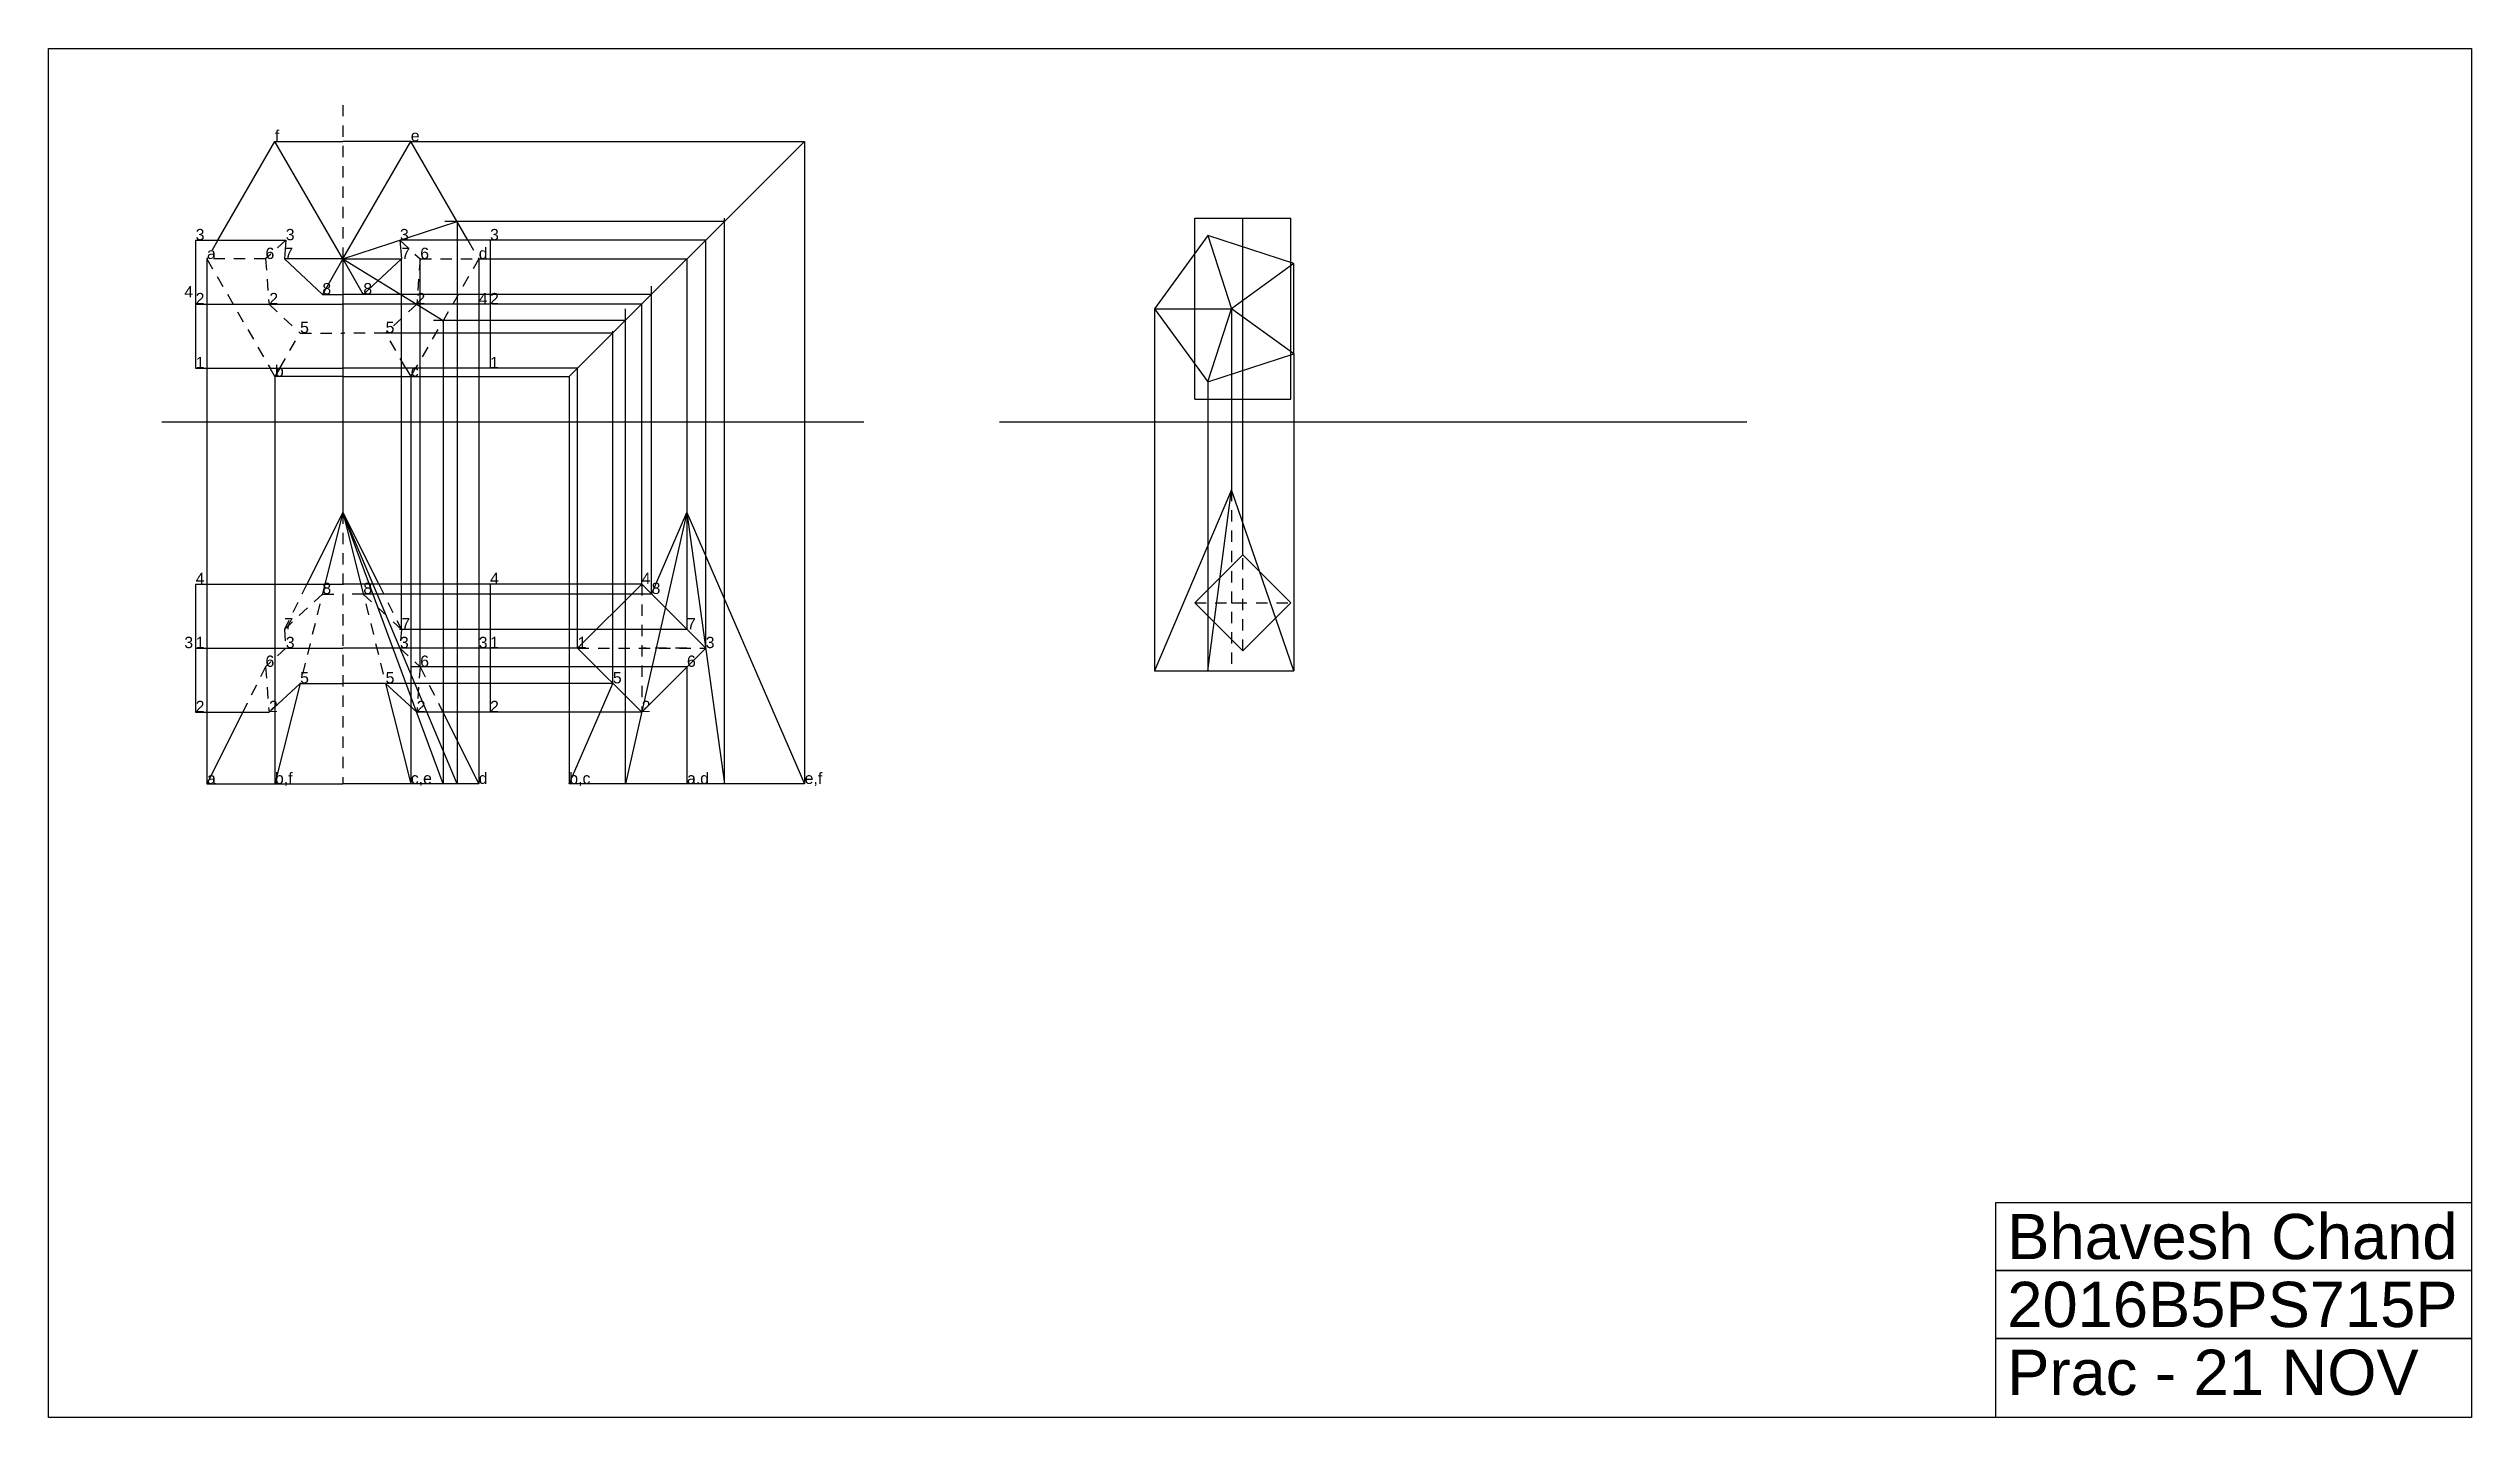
# Model space of a CAD drawing. Header units: inches. Extents: x -14 to 12.8, y -10.4 to 4.8.
import ezdxf

# ---------------------------------------------------------------- set-up
doc = ezdxf.new("R2010")
doc.units = ezdxf.units.IN
doc.header["$MEASUREMENT"] = 0
doc.linetypes.add('CENTER', pattern=[2, 1.25, -0.25, 0.25, -0.25])
doc.linetypes.add('HIDDEN2', pattern=[0.1875, 0.125, -0.0625])
for name, color, linetype in [('CENTER', 5, 'CENTER'), ('GLASS BOX', 2, 'Continuous'), ('HIDDEN', 1, 'HIDDEN2'), ('PROJECTION', 4, 'Continuous')]:
    doc.layers.add(name, color=color, linetype=linetype)
doc.styles.get("Standard").update_dxf_attribs({"font": 'arial.ttf'})

msp = doc.modelspace()

# ---------------------------------------------------------------- linework, layer by layer
for p, q in [((-10.75, 2.424), (-11.5, 3.723)), ((-10.75, 2.424), (-10, 3.723)), ((-1.344, 0.875), (-1.344, 2.875)), ((-1.344, 2.875), (-0.283, 2.875)), ((-1.201, 2.684), (-0.938, 1.875)), ((-0.813, 0.875), (-0.813, 2.875)), ((-0.283, 0.875), (-0.283, 2.875)), ((-12.375, 2.631), (-11.38, 2.631)), ((-12.375, 2.631), (-12.375, 1.217)), ((-11.38, 2.631), (-11.396, 2.424)), ((-10.75, 2.424), (-11.396, 2.424)), ((-11.396, 2.424), (-10.976, 2.033)), ((-10.75, 2.424), (-10.976, 2.033)), ((-10.75, 2.424), (-10.524, 2.033)), ((-10.75, 2.424), (-10.104, 2.424)), ((-10.104, 2.424), (-10.524, 2.033)), ((-9.125, 2.631), (-10.12, 2.631)), ((-10.12, 2.631), (-10.104, 2.424)), ((-9.125, 2.631), (-9.125, 1.217)), ((-0.25, 2.375), (-0.938, 1.875)), ((-12.375, 1.924), (-10.75, 1.924)), ((-10.976, 2.033), (-10.75, 2.033)), ((-10.524, 2.033), (-10.75, 2.033)), ((-9.125, 1.924), (-10.75, 1.924)), ((-1.789, 1.875), (-0.938, 1.875)), ((-1.201, 1.066), (-0.938, 1.875)), ((-0.25, 1.375), (-0.938, 1.875)), ((-12.375, 1.217), (-10.75, 1.217)), ((-11.447, 1.217), (-11.5, 1.125)), ((-9.125, 1.217), (-10.75, 1.217)), ((-10.053, 1.217), (-10, 1.125)), ((-1.344, 0.875), (-0.283, 0.875)), ((-12.75, 0.625), (-5, 0.625)), ((-3.5, 0.625), (4.75, 0.625)), ((-0.938, -0.125), (-1.789, -2.125)), ((-1.201, -2.125), (-0.938, -0.125)), ((-0.25, -2.125), (-0.938, -0.125)), ((-10.75, -0.375), (-11.146, -1.168)), ((-10.75, -0.375), (-10.948, -1.168)), ((-10.75, -0.375), (-10.354, -1.168)), ((-10.75, -0.375), (-10.552, -1.168)), ((-7.342, -1.277), (-6.951, -0.375)), ((-6.951, -0.375), (-5.652, -3.375)), ((-6.951, -0.375), (-6.951, -1.668)), ((-0.813, -0.845), (-1.344, -1.375)), ((-0.283, -1.375), (-0.813, -0.845)), ((-12.375, -1.168), (-10.75, -1.168)), ((-12.375, -1.168), (-12.375, -2.582)), ((-9.125, -1.168), (-10.75, -1.168)), ((-9.125, -1.168), (-9.125, -2.582)), ((-7.451, -1.168), (-8.158, -1.875)), ((-6.744, -1.875), (-7.451, -1.168)), ((-1.344, -1.375), (-0.813, -1.905)), ((-0.813, -1.905), (-0.283, -1.375)), ((-12.375, -1.875), (-10.75, -1.875)), ((-9.125, -1.875), (-10.75, -1.875)), ((-8.158, -1.875), (-7.451, -2.582)), ((-7.451, -2.582), (-6.744, -1.875)), ((-6.951, -2.082), (-6.951, -3.375)), ((-1.789, -2.125), (-0.25, -2.125)), ((-11.222, -2.264), (-11.565, -2.582)), ((-11.222, -2.264), (-11.5, -3.375)), ((-11.222, -2.264), (-10.75, -2.264)), ((-10.278, -2.264), (-10.75, -2.264)), ((-10.278, -2.264), (-10, -3.375)), ((-10.278, -2.264), (-9.935, -2.582)), ((-8.25, -3.375), (-7.769, -2.264)), ((-12.375, -2.582), (-11.565, -2.582)), ((-11.854, -2.582), (-12.25, -3.375)), ((-9.125, -2.582), (-9.935, -2.582)), ((-9.646, -2.582), (-9.25, -3.375)), ((-12.25, -3.375), (-10.75, -3.375)), ((-9.25, -3.375), (-10.75, -3.375)), ((-5.652, -3.375), (-8.25, -3.375))]:
    msp.add_line(p, q)
at = {"linetype": 'HIDDEN2'}
for p, q in [((-0.813, -1.905), (-0.813, -0.845)), ((-7.451, -1.168), (-7.451, -2.582)), ((-1.344, -1.375), (-0.283, -1.375)), ((-0.938, -1.375), (-0.813, -1.375)), ((-8.158, -1.875), (-6.744, -1.875)), ((-6.951, -1.875), (-7.451, -1.875))]:
    msp.add_line(p, q, dxfattribs=at)
for points in [[(-14, 4.75), (12.75, 4.75), (12.75, -10.375), (-14, -10.375)], [(-0.25, 1.375), (-0.25, 2.375), (-1.201, 2.684), (-1.789, 1.875), (-1.201, 1.066)], [(12.75, -8.75), (7.5, -8.75), (7.5, -8), (12.75, -8)], [(12.75, -9.5), (7.5, -9.5), (7.5, -8.75), (12.75, -8.75)], [(12.75, -10.375), (7.5, -10.375), (7.5, -9.5), (12.75, -9.5)]]:
    msp.add_lwpolyline(points, close=True)
for points in [[(-12.13, 2.631), (-11.5, 3.723), (-10.75, 3.723)], [(-9.37, 2.631), (-10, 3.723), (-10.75, 3.723)], [(-10.75, 1.125), (-11.5, 1.125), (-11.553, 1.217)], [(-10.75, 1.125), (-10, 1.125), (-9.947, 1.217)]]:
    msp.add_lwpolyline(points)
at = {"layer": 'CENTER', "linetype": 'HIDDEN2'}
for p, q in [((-10.75, 4.125), (-10.75, -3.375)), ((-0.938, -0.125), (-0.938, -2.125))]:
    msp.add_line(p, q, dxfattribs=at)
at = {"layer": 'GLASS BOX'}
for p, q in [((-8.25, 1.125), (-5.652, 3.723)), ((-10.75, 2.424), (-9.489, 2.838)), ((-6.537, 2.838), (-9.625, 2.838)), ((-9.489, 2.838), (-9.489, -3.375)), ((-6.537, -3.375), (-6.537, 2.875)), ((-10.75, 2.424), (-9.642, 1.744)), ((-10.104, -1.668), (-10.104, 2.424)), ((-9.896, -2.082), (-9.896, 2.424)), ((-7.342, 2.033), (-10.625, 2.033)), ((-7.631, -3.375), (-7.631, 1.875)), ((-7.342, -1.277), (-7.342, 2.125)), ((-7.769, 1.606), (-10.375, 1.606)), ((-7.631, 1.744), (-9.75, 1.744)), ((-9.642, 1.744), (-9.642, -3.375)), ((-7.769, -2.264), (-7.769, 1.625)), ((-9.489, -3.375), (-10.75, -0.375)), ((-9.642, -3.375), (-10.75, -0.375)), ((-6.951, -0.375), (-7.631, -3.375)), ((-6.951, -0.375), (-6.537, -3.375)), ((-7.342, -1.277), (-10.625, -1.277)), ((-6.951, -1.668), (-10.125, -1.668)), ((-6.951, -2.082), (-10, -2.082)), ((-7.769, -2.264), (-10.375, -2.264))]:
    msp.add_line(p, q, dxfattribs=at)
at = {"layer": 'HIDDEN'}
for p, q in [((-12.13, 2.631), (-12.25, 2.424)), ((-11.604, 2.424), (-12.25, 2.424)), ((-12.25, 2.424), (-11.553, 1.217)), ((-11.38, 2.631), (-11.604, 2.424)), ((-11.604, 2.424), (-11.565, 1.924)), ((-10.12, 2.631), (-9.896, 2.424)), ((-9.25, 2.424), (-9.947, 1.217)), ((-9.896, 2.424), (-9.935, 1.924)), ((-9.896, 2.424), (-9.25, 2.424)), ((-9.37, 2.631), (-9.25, 2.424)), ((-11.565, 1.924), (-11.222, 1.606)), ((-9.935, 1.924), (-10.278, 1.606)), ((-11.447, 1.217), (-11.222, 1.606)), ((-11.222, 1.606), (-10.753, 1.606)), ((-10.278, 1.606), (-10.747, 1.606)), ((-10.053, 1.217), (-10.278, 1.606)), ((-11.146, -1.168), (-11.396, -1.668)), ((-10.976, -1.277), (-11.396, -1.668)), ((-10.948, -1.168), (-11.222, -2.264)), ((-10.976, -1.277), (-10.75, -1.277)), ((-10.524, -1.277), (-10.75, -1.277)), ((-10.552, -1.168), (-10.278, -2.264)), ((-10.524, -1.277), (-10.104, -1.668)), ((-10.354, -1.168), (-10.104, -1.668)), ((-11.396, -1.668), (-11.38, -1.875)), ((-10.104, -1.668), (-10.12, -1.875)), ((-11.604, -2.082), (-11.854, -2.582)), ((-11.38, -1.875), (-11.604, -2.082)), ((-11.604, -2.082), (-11.565, -2.582)), ((-10.12, -1.875), (-9.896, -2.082)), ((-9.896, -2.082), (-9.935, -2.582)), ((-9.896, -2.082), (-9.646, -2.582))]:
    msp.add_line(p, q, dxfattribs=at)
at = {"layer": 'PROJECTION'}
for p, q in [((-10, 3.723), (-5.652, 3.723)), ((-8.25, 1.125), (-5.652, 3.723)), ((-5.652, 3.723), (-5.652, -3.375)), ((-12.25, 2.424), (-12.25, -3.375)), ((-10.75, 2.424), (-10.75, -0.375)), ((-9.25, 2.424), (-9.25, -3.375)), ((-9.25, 2.424), (-6.951, 2.424)), ((-6.744, 2.631), (-9.125, 2.631)), ((-6.951, 2.424), (-6.951, -0.375)), ((-6.744, -1.875), (-6.744, 2.631)), ((-7.451, 1.924), (-9.1, 1.924)), ((-7.451, -1.168), (-7.451, 1.924)), ((-1.789, 1.875), (-1.789, -2.125)), ((-0.938, 1.875), (-0.938, -0.125)), ((-0.25, 1.375), (-0.25, -2.125)), ((-11.5, 1.125), (-11.5, -3.375)), ((-10, 1.125), (-10, -3.375)), ((-10, 1.125), (-8.25, 1.125)), ((-8.158, 1.217), (-9.125, 1.217)), ((-8.25, 1.125), (-8.25, -3.375)), ((-8.158, -1.875), (-8.158, 1.217)), ((-1.201, 1.066), (-1.201, -2.125)), ((-0.813, -0.845), (-0.813, 0.875)), ((-7.451, -1.168), (-9.125, -1.168)), ((-8.158, -1.875), (-9.125, -1.875)), ((-7.451, -2.582), (-9.125, -2.582))]:
    msp.add_line(p, q, dxfattribs=at)

# ---------------------------------------------------------------- texts
for s, height, p in [('f', 0.125, (-11.5, 3.723)), ('e', 0.125, (-10, 3.723)), ('3', 0.125, (-12.375, 2.631)), ('3', 0.125, (-11.38, 2.631)), ('3', 0.125, (-10.12, 2.631)), ('3', 0.125, (-9.125, 2.631)), ('a', 0.125, (-12.25, 2.424)), ('6', 0.125, (-11.604, 2.424)), ('7', 0.125, (-11.396, 2.424)), ('7', 0.125, (-10.104, 2.424)), ('6', 0.125, (-9.896, 2.424)), ('d', 0.125, (-9.25, 2.424)), ('8', 0.125, (-10.976, 2.033)), ('8', 0.125, (-10.524, 2.033)), ('4', 0.125, (-12.5, 2)), ('2', 0.125, (-12.375, 1.924)), ('2', 0.125, (-11.562, 1.924)), ('2', 0.125, (-9.938, 1.924)), ('4', 0.125, (-9.25, 1.924)), ('2', 0.125, (-9.125, 1.924)), ('5', 0.125, (-11.222, 1.606)), ('5', 0.125, (-10.278, 1.606)), ('1', 0.125, (-12.375, 1.217)), ('1', 0.125, (-9.125, 1.217)), ('b', 0.125, (-11.5, 1.125)), ('c', 0.125, (-10, 1.125)), ('4', 0.125, (-12.375, -1.168)), ('4', 0.125, (-9.125, -1.168)), ('4', 0.125, (-7.451, -1.168)), ('8', 0.125, (-10.976, -1.277)), ('8', 0.125, (-10.524, -1.277)), ('8', 0.125, (-7.342, -1.277)), ('7', 0.125, (-11.396, -1.668)), ('7', 0.125, (-10.104, -1.668)), ('7', 0.125, (-6.951, -1.668)), ('3', 0.125, (-12.5, -1.875)), ('1', 0.125, (-12.375, -1.875)), ('3', 0.125, (-11.38, -1.875)), ('3', 0.125, (-10.12, -1.875)), ('3', 0.125, (-9.25, -1.875)), ('1', 0.125, (-9.125, -1.875)), ('1', 0.125, (-8.158, -1.875)), ('3', 0.125, (-6.744, -1.875)), ('6', 0.125, (-11.604, -2.082)), ('5', 0.125, (-11.222, -2.264)), ('5', 0.125, (-10.278, -2.264)), ('6', 0.125, (-9.896, -2.082)), ('5', 0.125, (-7.769, -2.264)), ('6', 0.125, (-6.951, -2.082)), ('2', 0.125, (-12.375, -2.582)), ('2', 0.125, (-11.565, -2.582)), ('2', 0.125, (-9.935, -2.582)), ('2', 0.125, (-9.125, -2.582)), ('2', 0.125, (-7.451, -2.582)), ('a', 0.125, (-12.25, -3.375)), ('b,f', 0.125, (-11.5, -3.375)), ('c,e', 0.125, (-10, -3.375)), ('d', 0.125, (-9.25, -3.375)), ('b,c', 0.125, (-8.25, -3.375)), ('a.d', 0.125, (-6.951, -3.375)), ('e,f', 0.125, (-5.652, -3.375)), ('Bhavesh Chand', 0.5, (7.625, -8.625)), ('2016B5PS715P', 0.5, (7.625, -9.375)), ('Prac - 21 NOV', 0.5, (7.625, -10.125))]:
    msp.add_text(s, height=height).set_placement(p)

doc.saveas('drawing.dxf')
